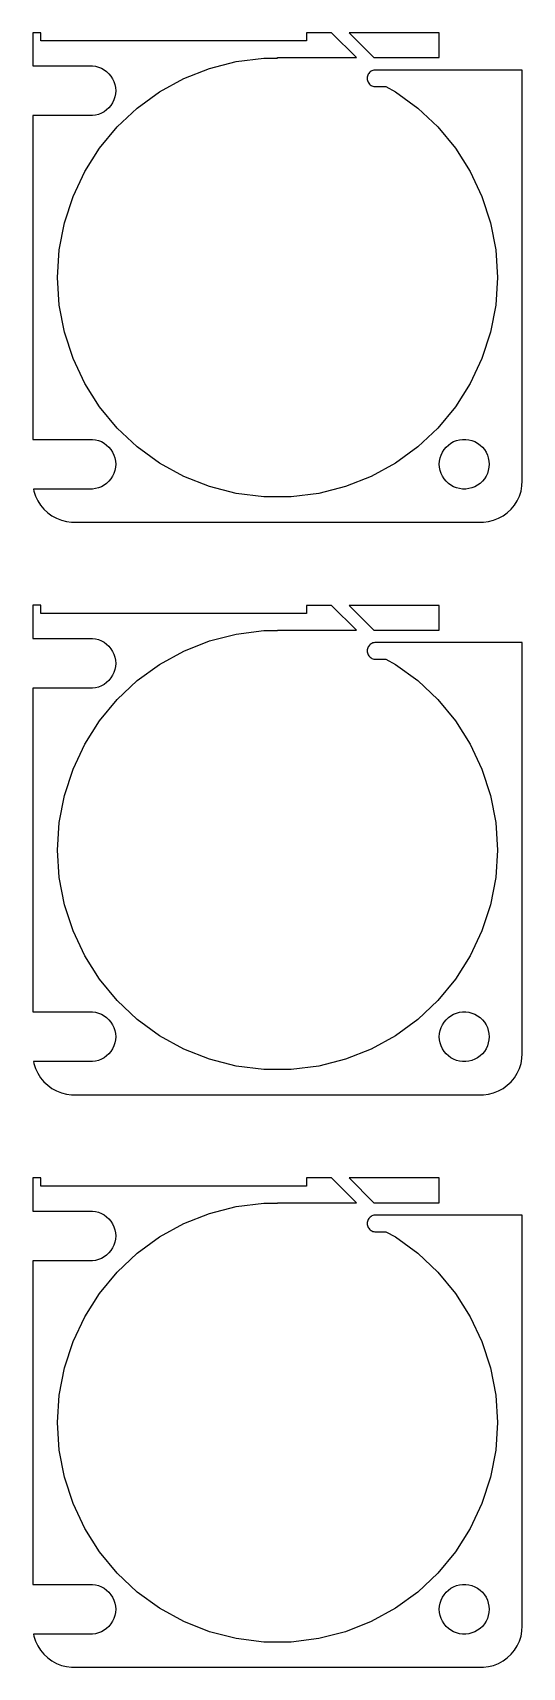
# Model space of a CAD drawing. Header units: metres. Extents: x -30 to 30, y 178 to 374.
import ezdxf

# ---------------------------------------------------------------- set-up
doc = ezdxf.new("R2010")
doc.units = ezdxf.units.M

msp = doc.modelspace()

# ---------------------------------------------------------------- linework, layer by layer
for p, q in [((-28.5, 374.5), (-29.5, 374.5)), ((-29.5, 374.5), (-29.5, 370.494)), ((-28.5, 373.5), (-28.5, 374.5)), ((6.50986, 374.49), (3.5, 374.49)), ((3.5, 374.49), (3.5, 373.5)), ((9.49998, 371.5), (6.50986, 374.49)), ((19.5, 374.49), (8.63118, 374.49)), ((8.63118, 374.49), (11.6213, 371.5)), ((19.5, 371.5), (19.5, 374.49)), ((3.5, 373.5), (-28.5, 373.5)), ((-29.5, 370.494), (-22.3116, 370.494)), ((-22.3116, 370.494), (-21.9379, 370.447)), ((-21.9379, 370.447), (-21.5729, 370.353)), ((-21.5729, 370.353), (-21.2227, 370.214)), ((-8.18895, 370.203), (-4.96559, 371.031)), ((-4.96559, 371.031), (-1.66394, 371.448)), ((-1.66394, 371.448), (0, 371.448)), ((0, 371.448), (0, 371.5)), ((0, 371.5), (9.49998, 371.5)), ((11.6213, 371.5), (19.5, 371.5)), ((-21.2227, 370.214), (-20.8925, 370.033)), ((-20.8925, 370.033), (-20.5877, 369.812)), ((-20.5877, 369.812), (-20.3131, 369.554)), ((-20.3131, 369.554), (-20.0729, 369.263)), ((-20.0729, 369.263), (-19.8711, 368.945)), ((-19.8711, 368.945), (-19.7107, 368.604)), ((-19.7107, 368.604), (-19.5942, 368.246)), ((-14.1994, 367.375), (-11.2831, 368.978)), ((-11.2831, 368.978), (-8.18895, 370.203)), ((10.8189, 369.125), (10.811, 369)), ((10.811, 369), (10.8189, 368.875)), ((10.8424, 369.249), (10.8189, 369.125)), ((10.8189, 368.875), (10.8424, 368.751)), ((10.8812, 369.368), (10.8424, 369.249)), ((10.8424, 368.751), (10.8812, 368.632)), ((10.9347, 369.482), (10.8812, 369.368)), ((10.8812, 368.632), (10.9347, 368.518)), ((11.002, 369.588), (10.9347, 369.482)), ((10.9347, 368.518), (11.002, 368.412)), ((11.082, 369.685), (11.002, 369.588)), ((11.002, 368.412), (11.082, 368.315)), ((11.1736, 369.771), (11.082, 369.685)), ((11.2752, 369.844), (11.1736, 369.771)), ((11.3852, 369.905), (11.2752, 369.844)), ((11.502, 369.951), (11.3852, 369.905)), ((11.6236, 369.982), (11.502, 369.951)), ((11.7482, 369.998), (11.6236, 369.982)), ((12.561, 369.998), (11.7482, 369.998)), ((29.4685, 370), (12.561, 370)), ((12.561, 370), (12.561, 369.998)), ((29.5, 369.5), (29.4685, 370)), ((29.5, 320.5), (29.5, 369.5)), ((-19.5942, 366.754), (-19.7107, 366.396)), ((-19.5942, 368.246), (-19.5237, 367.876)), ((-19.5237, 367.124), (-19.5942, 366.754)), ((-19.5237, 367.876), (-19.5, 367.5)), ((-19.5, 367.5), (-19.5237, 367.124)), ((-16.8917, 365.419), (-14.1994, 367.375)), ((11.082, 368.315), (11.1736, 368.229)), ((11.1736, 368.229), (11.2752, 368.156)), ((11.2752, 368.156), (11.3852, 368.095)), ((11.3852, 368.095), (11.502, 368.049)), ((11.502, 368.049), (11.6236, 368.018)), ((11.6236, 368.018), (11.7482, 368.002)), ((11.7482, 368.002), (13.0584, 368.002)), ((13.0584, 368.002), (14.1994, 367.375)), ((14.1994, 367.375), (16.8917, 365.419)), ((-22.3116, 364.506), (-29.5, 364.506)), ((-29.5, 364.506), (-29.5, 325.494)), ((-21.9379, 364.553), (-22.3116, 364.506)), ((-21.5729, 364.647), (-21.9379, 364.553)), ((-21.2227, 364.786), (-21.5729, 364.647)), ((-20.8925, 364.967), (-21.2227, 364.786)), ((-20.5877, 365.188), (-20.8925, 364.967)), ((-20.3131, 365.446), (-20.5877, 365.188)), ((-20.0729, 365.737), (-20.3131, 365.446)), ((-19.8711, 366.055), (-20.0729, 365.737)), ((-19.7107, 366.396), (-19.8711, 366.055)), ((-19.3177, 363.14), (-16.8917, 365.419)), ((16.8917, 365.419), (19.3177, 363.14)), ((-21.4389, 360.576), (-19.3177, 363.14)), ((19.3177, 363.14), (21.4389, 360.576)), ((-23.2221, 357.766), (-21.4389, 360.576)), ((21.4389, 360.576), (23.2221, 357.766)), ((-24.6391, 354.755), (-23.2221, 357.766)), ((23.2221, 357.766), (24.6391, 354.755)), ((-25.6674, 351.59), (-24.6391, 354.755)), ((24.6391, 354.755), (25.6674, 351.59)), ((-26.291, 348.321), (-25.6674, 351.59)), ((25.6674, 351.59), (26.291, 348.321)), ((-26.5, 345), (-26.291, 348.321)), ((26.291, 348.321), (26.5, 345)), ((-26.291, 341.679), (-26.5, 345)), ((26.5, 345), (26.291, 341.679)), ((-25.6674, 338.41), (-26.291, 341.679)), ((26.291, 341.679), (25.6674, 338.41)), ((-24.6391, 335.245), (-25.6674, 338.41)), ((25.6674, 338.41), (24.6391, 335.245)), ((-23.2221, 332.234), (-24.6391, 335.245)), ((24.6391, 335.245), (23.2221, 332.234)), ((-21.4389, 329.424), (-23.2221, 332.234)), ((23.2221, 332.234), (21.4389, 329.424)), ((-19.3177, 326.86), (-21.4389, 329.424)), ((21.4389, 329.424), (19.3177, 326.86)), ((-29.5, 325.494), (-22.3116, 325.494)), ((-22.3116, 325.494), (-21.9379, 325.447)), ((-21.9379, 325.447), (-21.5729, 325.353)), ((-21.5729, 325.353), (-21.2227, 325.214)), ((-21.2227, 325.214), (-20.8925, 325.033)), ((-16.8917, 324.581), (-19.3177, 326.86)), ((19.3177, 326.86), (16.8917, 324.581)), ((20.8925, 325.033), (21.2227, 325.214)), ((21.2227, 325.214), (21.5729, 325.353)), ((21.5729, 325.353), (21.9379, 325.447)), ((21.9379, 325.447), (22.3116, 325.494)), ((22.3116, 325.494), (22.6884, 325.494)), ((22.6884, 325.494), (23.0621, 325.447)), ((23.0621, 325.447), (23.427, 325.353)), ((23.427, 325.353), (23.7773, 325.214)), ((23.7773, 325.214), (24.1075, 325.033)), ((-20.8925, 325.033), (-20.5877, 324.812)), ((-20.5877, 324.812), (-20.3131, 324.554)), ((-20.3131, 324.554), (-20.0729, 324.263)), ((-20.0729, 324.263), (-19.8711, 323.945)), ((-19.8711, 323.945), (-19.7107, 323.604)), ((-19.7107, 323.604), (-19.5942, 323.246)), ((-19.5942, 323.246), (-19.5237, 322.876)), ((-14.1994, 322.625), (-16.8917, 324.581)), ((16.8917, 324.581), (14.1994, 322.625)), ((19.5237, 322.876), (19.5942, 323.246)), ((19.5942, 323.246), (19.7107, 323.604)), ((19.7107, 323.604), (19.8711, 323.945)), ((19.8711, 323.945), (20.0729, 324.263)), ((20.0729, 324.263), (20.3131, 324.554)), ((20.3131, 324.554), (20.5877, 324.812)), ((20.5877, 324.812), (20.8925, 325.033)), ((24.1075, 325.033), (24.4123, 324.812)), ((24.4123, 324.812), (24.6869, 324.554)), ((24.6869, 324.554), (24.927, 324.263)), ((24.927, 324.263), (25.1289, 323.945)), ((25.1289, 323.945), (25.2893, 323.604)), ((25.2893, 323.604), (25.4057, 323.246)), ((25.4057, 323.246), (25.4763, 322.876)), ((-19.7107, 321.396), (-19.8711, 321.055)), ((-19.5942, 321.754), (-19.7107, 321.396)), ((-19.5237, 322.124), (-19.5942, 321.754)), ((-19.5237, 322.876), (-19.5, 322.5)), ((-19.5, 322.5), (-19.5237, 322.124)), ((-11.2831, 321.022), (-14.1994, 322.625)), ((14.1994, 322.625), (11.2831, 321.022)), ((19.5, 322.5), (19.5237, 322.876)), ((19.5237, 322.124), (19.5, 322.5)), ((19.5942, 321.754), (19.5237, 322.124)), ((19.7107, 321.396), (19.5942, 321.754)), ((19.8711, 321.055), (19.7107, 321.396)), ((25.2893, 321.396), (25.1289, 321.055)), ((25.4057, 321.754), (25.2893, 321.396)), ((25.4763, 322.124), (25.4057, 321.754)), ((25.4763, 322.876), (25.5, 322.5)), ((25.5, 322.5), (25.4763, 322.124)), ((-22.3116, 319.506), (-29.3905, 319.506)), ((-29.3905, 319.506), (-29.3429, 319.257)), ((-29.3429, 319.257), (-29.1489, 318.659)), ((-21.9379, 319.553), (-22.3116, 319.506)), ((-21.5729, 319.647), (-21.9379, 319.553)), ((-21.2227, 319.786), (-21.5729, 319.647)), ((-20.8925, 319.967), (-21.2227, 319.786)), ((-20.5877, 320.188), (-20.8925, 319.967)), ((-20.3131, 320.446), (-20.5877, 320.188)), ((-20.0729, 320.737), (-20.3131, 320.446)), ((-19.8711, 321.055), (-20.0729, 320.737)), ((-8.18895, 319.797), (-11.2831, 321.022)), ((-4.96559, 318.969), (-8.18895, 319.797)), ((8.18895, 319.797), (4.96559, 318.969)), ((11.2831, 321.022), (8.18895, 319.797)), ((20.0729, 320.737), (19.8711, 321.055)), ((20.3131, 320.446), (20.0729, 320.737)), ((20.5877, 320.188), (20.3131, 320.446)), ((20.8925, 319.967), (20.5877, 320.188)), ((21.2227, 319.786), (20.8925, 319.967)), ((21.5729, 319.647), (21.2227, 319.786)), ((21.9379, 319.553), (21.5729, 319.647)), ((22.3116, 319.506), (21.9379, 319.553)), ((22.6884, 319.506), (22.3116, 319.506)), ((23.0621, 319.553), (22.6884, 319.506)), ((23.427, 319.647), (23.0621, 319.553)), ((23.7773, 319.786), (23.427, 319.647)), ((24.1075, 319.967), (23.7773, 319.786)), ((24.4123, 320.188), (24.1075, 319.967)), ((24.6869, 320.446), (24.4123, 320.188)), ((24.927, 320.737), (24.6869, 320.446)), ((25.1289, 321.055), (24.927, 320.737)), ((29.1489, 318.659), (29.3429, 319.257)), ((29.3429, 319.257), (29.4606, 319.873)), ((29.4606, 319.873), (29.5, 320.5)), ((-29.1489, 318.659), (-28.8815, 318.091)), ((-28.8815, 318.091), (-28.5451, 317.561)), ((-28.5451, 317.561), (-28.1448, 317.077)), ((-1.66394, 318.552), (-4.96559, 318.969)), ((1.66394, 318.552), (-1.66394, 318.552)), ((4.96559, 318.969), (1.66394, 318.552)), ((28.1448, 317.077), (28.5451, 317.561)), ((28.5451, 317.561), (28.8815, 318.091)), ((28.8815, 318.091), (29.1489, 318.659)), ((-28.1448, 317.077), (-27.6871, 316.647)), ((-27.6871, 316.647), (-27.1791, 316.278)), ((-27.1791, 316.278), (-26.6289, 315.976)), ((-26.6289, 315.976), (-26.0451, 315.745)), ((-26.0451, 315.745), (-25.4369, 315.589)), ((-25.4369, 315.589), (-24.8139, 315.51)), ((-24.8139, 315.51), (24.8139, 315.51)), ((24.8139, 315.51), (25.4369, 315.589)), ((25.4369, 315.589), (26.0451, 315.745)), ((26.0451, 315.745), (26.6289, 315.976)), ((26.6289, 315.976), (27.1791, 316.278)), ((27.1791, 316.278), (27.6871, 316.647)), ((27.6871, 316.647), (28.1448, 317.077)), ((-28.5, 305.5), (-29.5, 305.5)), ((-29.5, 305.5), (-29.5, 301.494)), ((-28.5, 304.5), (-28.5, 305.5)), ((6.50986, 305.49), (3.5, 305.49)), ((3.5, 305.49), (3.5, 304.5)), ((9.49998, 302.5), (6.50986, 305.49)), ((19.5, 305.49), (8.63118, 305.49)), ((8.63118, 305.49), (11.6213, 302.5)), ((19.5, 302.5), (19.5, 305.49)), ((3.5, 304.5), (-28.5, 304.5)), ((-29.5, 301.494), (-22.3116, 301.494)), ((-22.3116, 301.494), (-21.9379, 301.447)), ((-21.9379, 301.447), (-21.5729, 301.353)), ((-8.18895, 301.203), (-4.96559, 302.031)), ((-4.96559, 302.031), (-1.66394, 302.448)), ((-1.66394, 302.448), (0, 302.448)), ((0, 302.448), (0, 302.5)), ((0, 302.5), (9.49998, 302.5)), ((11.6213, 302.5), (19.5, 302.5)), ((-21.5729, 301.353), (-21.2227, 301.214)), ((-21.2227, 301.214), (-20.8925, 301.033)), ((-20.8925, 301.033), (-20.5877, 300.812)), ((-20.5877, 300.812), (-20.3131, 300.554)), ((-20.3131, 300.554), (-20.0729, 300.263)), ((-20.0729, 300.263), (-19.8711, 299.945)), ((-19.8711, 299.945), (-19.7107, 299.604)), ((-19.7107, 299.604), (-19.5942, 299.246)), ((-14.1994, 298.375), (-11.2831, 299.978)), ((-11.2831, 299.978), (-8.18895, 301.203)), ((10.8189, 300.125), (10.811, 300)), ((10.811, 300), (10.8189, 299.875)), ((10.8424, 300.249), (10.8189, 300.125)), ((10.8189, 299.875), (10.8424, 299.751)), ((10.8812, 300.368), (10.8424, 300.249)), ((10.8424, 299.751), (10.8812, 299.632)), ((10.9347, 300.482), (10.8812, 300.368)), ((10.8812, 299.632), (10.9347, 299.518)), ((11.002, 300.588), (10.9347, 300.482)), ((10.9347, 299.518), (11.002, 299.412)), ((11.082, 300.685), (11.002, 300.588)), ((11.1736, 300.771), (11.082, 300.685)), ((11.2752, 300.844), (11.1736, 300.771)), ((11.3852, 300.905), (11.2752, 300.844)), ((11.502, 300.951), (11.3852, 300.905)), ((11.6236, 300.982), (11.502, 300.951)), ((11.7482, 300.998), (11.6236, 300.982)), ((12.561, 300.998), (11.7482, 300.998)), ((29.4685, 301), (12.561, 301)), ((12.561, 301), (12.561, 300.998)), ((29.5, 300.5), (29.4685, 301)), ((29.5, 251.5), (29.5, 300.5)), ((-19.5942, 297.754), (-19.7107, 297.396)), ((-19.5942, 299.246), (-19.5237, 298.876)), ((-19.5237, 298.124), (-19.5942, 297.754)), ((-19.5237, 298.876), (-19.5, 298.5)), ((-19.5, 298.5), (-19.5237, 298.124)), ((-16.8917, 296.419), (-14.1994, 298.375)), ((11.002, 299.412), (11.082, 299.315)), ((11.082, 299.315), (11.1736, 299.229)), ((11.1736, 299.229), (11.2752, 299.156)), ((11.2752, 299.156), (11.3852, 299.095)), ((11.3852, 299.095), (11.502, 299.049)), ((11.502, 299.049), (11.6236, 299.018)), ((11.6236, 299.018), (11.7482, 299.002)), ((11.7482, 299.002), (13.0584, 299.002)), ((13.0584, 299.002), (14.1994, 298.375)), ((14.1994, 298.375), (16.8917, 296.419)), ((-22.3116, 295.506), (-29.5, 295.506)), ((-29.5, 295.506), (-29.5, 256.494)), ((-21.9379, 295.553), (-22.3116, 295.506)), ((-21.5729, 295.647), (-21.9379, 295.553)), ((-21.2227, 295.786), (-21.5729, 295.647)), ((-20.8925, 295.967), (-21.2227, 295.786)), ((-20.5877, 296.188), (-20.8925, 295.967)), ((-20.3131, 296.446), (-20.5877, 296.188)), ((-20.0729, 296.737), (-20.3131, 296.446)), ((-19.8711, 297.055), (-20.0729, 296.737)), ((-19.7107, 297.396), (-19.8711, 297.055)), ((-19.3177, 294.14), (-16.8917, 296.419)), ((16.8917, 296.419), (19.3177, 294.14)), ((-21.4389, 291.576), (-19.3177, 294.14)), ((19.3177, 294.14), (21.4389, 291.576)), ((-23.2221, 288.766), (-21.4389, 291.576)), ((21.4389, 291.576), (23.2221, 288.766)), ((-24.6391, 285.755), (-23.2221, 288.766)), ((23.2221, 288.766), (24.6391, 285.755)), ((-25.6674, 282.59), (-24.6391, 285.755)), ((24.6391, 285.755), (25.6674, 282.59)), ((-26.291, 279.321), (-25.6674, 282.59)), ((25.6674, 282.59), (26.291, 279.321)), ((-26.5, 276), (-26.291, 279.321)), ((26.291, 279.321), (26.5, 276)), ((-26.291, 272.679), (-26.5, 276)), ((26.5, 276), (26.291, 272.679)), ((-25.6674, 269.41), (-26.291, 272.679)), ((26.291, 272.679), (25.6674, 269.41)), ((-24.6391, 266.245), (-25.6674, 269.41)), ((25.6674, 269.41), (24.6391, 266.245)), ((-23.2221, 263.234), (-24.6391, 266.245)), ((24.6391, 266.245), (23.2221, 263.234)), ((-21.4389, 260.424), (-23.2221, 263.234)), ((23.2221, 263.234), (21.4389, 260.424)), ((-19.3177, 257.86), (-21.4389, 260.424)), ((21.4389, 260.424), (19.3177, 257.86)), ((-29.5, 256.494), (-22.3116, 256.494)), ((-22.3116, 256.494), (-21.9379, 256.447)), ((-21.9379, 256.447), (-21.5729, 256.353)), ((-21.5729, 256.353), (-21.2227, 256.214)), ((-21.2227, 256.214), (-20.8925, 256.033)), ((-16.8917, 255.581), (-19.3177, 257.86)), ((19.3177, 257.86), (16.8917, 255.581)), ((20.8925, 256.033), (21.2227, 256.214)), ((21.2227, 256.214), (21.5729, 256.353)), ((21.5729, 256.353), (21.9379, 256.447)), ((21.9379, 256.447), (22.3116, 256.494)), ((22.3116, 256.494), (22.6884, 256.494)), ((22.6884, 256.494), (23.0621, 256.447)), ((23.0621, 256.447), (23.427, 256.353)), ((23.427, 256.353), (23.7773, 256.214)), ((23.7773, 256.214), (24.1075, 256.033)), ((-20.8925, 256.033), (-20.5877, 255.812)), ((-20.5877, 255.812), (-20.3131, 255.554)), ((-20.3131, 255.554), (-20.0729, 255.263)), ((-20.0729, 255.263), (-19.8711, 254.945)), ((-19.8711, 254.945), (-19.7107, 254.604)), ((-19.7107, 254.604), (-19.5942, 254.246)), ((-19.5942, 254.246), (-19.5237, 253.876)), ((-14.1994, 253.625), (-16.8917, 255.581)), ((16.8917, 255.581), (14.1994, 253.625)), ((19.5237, 253.876), (19.5942, 254.246)), ((19.5942, 254.246), (19.7107, 254.604)), ((19.7107, 254.604), (19.8711, 254.945)), ((19.8711, 254.945), (20.0729, 255.263)), ((20.0729, 255.263), (20.3131, 255.554)), ((20.3131, 255.554), (20.5877, 255.812)), ((20.5877, 255.812), (20.8925, 256.033)), ((24.1075, 256.033), (24.4123, 255.812)), ((24.4123, 255.812), (24.6869, 255.554)), ((24.6869, 255.554), (24.927, 255.263)), ((24.927, 255.263), (25.1289, 254.945)), ((25.1289, 254.945), (25.2893, 254.604)), ((25.2893, 254.604), (25.4057, 254.246)), ((25.4057, 254.246), (25.4763, 253.876)), ((-19.7107, 252.396), (-19.8711, 252.055)), ((-19.5942, 252.754), (-19.7107, 252.396)), ((-19.5237, 253.124), (-19.5942, 252.754)), ((-19.5237, 253.876), (-19.5, 253.5)), ((-19.5, 253.5), (-19.5237, 253.124)), ((-11.2831, 252.022), (-14.1994, 253.625)), ((14.1994, 253.625), (11.2831, 252.022)), ((19.5, 253.5), (19.5237, 253.876)), ((19.5237, 253.124), (19.5, 253.5)), ((19.5942, 252.754), (19.5237, 253.124)), ((19.7107, 252.396), (19.5942, 252.754)), ((19.8711, 252.055), (19.7107, 252.396)), ((25.2893, 252.396), (25.1289, 252.055)), ((25.4057, 252.754), (25.2893, 252.396)), ((25.4763, 253.124), (25.4057, 252.754)), ((25.4763, 253.876), (25.5, 253.5)), ((25.5, 253.5), (25.4763, 253.124)), ((-22.3116, 250.506), (-29.3905, 250.506)), ((-29.3905, 250.506), (-29.3429, 250.257)), ((-29.3429, 250.257), (-29.1489, 249.659)), ((-21.9379, 250.553), (-22.3116, 250.506)), ((-21.5729, 250.647), (-21.9379, 250.553)), ((-21.2227, 250.786), (-21.5729, 250.647)), ((-20.8925, 250.967), (-21.2227, 250.786)), ((-20.5877, 251.188), (-20.8925, 250.967)), ((-20.3131, 251.446), (-20.5877, 251.188)), ((-20.0729, 251.737), (-20.3131, 251.446)), ((-19.8711, 252.055), (-20.0729, 251.737)), ((-8.18895, 250.797), (-11.2831, 252.022)), ((-4.96559, 249.969), (-8.18895, 250.797)), ((8.18895, 250.797), (4.96559, 249.969)), ((11.2831, 252.022), (8.18895, 250.797)), ((20.0729, 251.737), (19.8711, 252.055)), ((20.3131, 251.446), (20.0729, 251.737)), ((20.5877, 251.188), (20.3131, 251.446)), ((20.8925, 250.967), (20.5877, 251.188)), ((21.2227, 250.786), (20.8925, 250.967)), ((21.5729, 250.647), (21.2227, 250.786)), ((21.9379, 250.553), (21.5729, 250.647)), ((22.3116, 250.506), (21.9379, 250.553)), ((22.6884, 250.506), (22.3116, 250.506)), ((23.0621, 250.553), (22.6884, 250.506)), ((23.427, 250.647), (23.0621, 250.553)), ((23.7773, 250.786), (23.427, 250.647)), ((24.1075, 250.967), (23.7773, 250.786)), ((24.4123, 251.188), (24.1075, 250.967)), ((24.6869, 251.446), (24.4123, 251.188)), ((24.927, 251.737), (24.6869, 251.446)), ((25.1289, 252.055), (24.927, 251.737)), ((29.1489, 249.659), (29.3429, 250.257)), ((29.3429, 250.257), (29.4606, 250.873)), ((29.4606, 250.873), (29.5, 251.5)), ((-29.1489, 249.659), (-28.8815, 249.091)), ((-28.8815, 249.091), (-28.5451, 248.561)), ((-28.5451, 248.561), (-28.1448, 248.077)), ((-1.66394, 249.552), (-4.96559, 249.969)), ((1.66394, 249.552), (-1.66394, 249.552)), ((4.96559, 249.969), (1.66394, 249.552)), ((28.1448, 248.077), (28.5451, 248.561)), ((28.5451, 248.561), (28.8815, 249.091)), ((28.8815, 249.091), (29.1489, 249.659)), ((-28.1448, 248.077), (-27.6871, 247.647)), ((-27.6871, 247.647), (-27.1791, 247.278)), ((-27.1791, 247.278), (-26.6289, 246.976)), ((-26.6289, 246.976), (-26.0451, 246.745)), ((-26.0451, 246.745), (-25.4369, 246.589)), ((-25.4369, 246.589), (-24.8139, 246.51)), ((-24.8139, 246.51), (24.8139, 246.51)), ((24.8139, 246.51), (25.4369, 246.589)), ((25.4369, 246.589), (26.0451, 246.745)), ((26.0451, 246.745), (26.6289, 246.976)), ((26.6289, 246.976), (27.1791, 247.278)), ((27.1791, 247.278), (27.6871, 247.647)), ((27.6871, 247.647), (28.1448, 248.077)), ((-28.5, 236.5), (-29.5, 236.5)), ((-29.5, 236.5), (-29.5, 232.494)), ((-28.5, 235.5), (-28.5, 236.5)), ((6.50986, 236.49), (3.5, 236.49)), ((3.5, 236.49), (3.5, 235.5)), ((9.49998, 233.5), (6.50986, 236.49)), ((19.5, 236.49), (8.63118, 236.49)), ((8.63118, 236.49), (11.6213, 233.5)), ((19.5, 233.5), (19.5, 236.49)), ((3.5, 235.5), (-28.5, 235.5)), ((-29.5, 232.494), (-22.3116, 232.494)), ((-22.3116, 232.494), (-21.9379, 232.447)), ((-8.18895, 232.203), (-4.96559, 233.031)), ((-4.96559, 233.031), (-1.66394, 233.448)), ((-1.66394, 233.448), (0, 233.448)), ((0, 233.448), (0, 233.5)), ((0, 233.5), (9.49998, 233.5)), ((11.6213, 233.5), (19.5, 233.5)), ((-21.9379, 232.447), (-21.5729, 232.353)), ((-21.5729, 232.353), (-21.2227, 232.214)), ((-21.2227, 232.214), (-20.8925, 232.033)), ((-20.8925, 232.033), (-20.5877, 231.812)), ((-20.5877, 231.812), (-20.3131, 231.554)), ((-20.3131, 231.554), (-20.0729, 231.263)), ((-20.0729, 231.263), (-19.8711, 230.945)), ((-19.8711, 230.945), (-19.7107, 230.604)), ((-19.7107, 230.604), (-19.5942, 230.246)), ((-14.1994, 229.375), (-11.2831, 230.978)), ((-11.2831, 230.978), (-8.18895, 232.203)), ((10.8189, 231.125), (10.811, 231)), ((10.811, 231), (10.8189, 230.875)), ((10.8424, 231.249), (10.8189, 231.125)), ((10.8189, 230.875), (10.8424, 230.751)), ((10.8812, 231.368), (10.8424, 231.249)), ((10.8424, 230.751), (10.8812, 230.632)), ((10.9347, 231.482), (10.8812, 231.368)), ((10.8812, 230.632), (10.9347, 230.518)), ((11.002, 231.588), (10.9347, 231.482)), ((10.9347, 230.518), (11.002, 230.412)), ((11.082, 231.685), (11.002, 231.588)), ((11.1736, 231.771), (11.082, 231.685)), ((11.2752, 231.844), (11.1736, 231.771)), ((11.3852, 231.905), (11.2752, 231.844)), ((11.502, 231.951), (11.3852, 231.905)), ((11.6236, 231.982), (11.502, 231.951)), ((11.7482, 231.998), (11.6236, 231.982)), ((12.561, 231.998), (11.7482, 231.998)), ((29.4685, 232), (12.561, 232)), ((12.561, 232), (12.561, 231.998)), ((29.5, 231.5), (29.4685, 232)), ((29.5, 182.5), (29.5, 231.5)), ((-19.5942, 228.754), (-19.7107, 228.396)), ((-19.5942, 230.246), (-19.5237, 229.876)), ((-19.5237, 229.124), (-19.5942, 228.754)), ((-19.5237, 229.876), (-19.5, 229.5)), ((-19.5, 229.5), (-19.5237, 229.124)), ((-16.8917, 227.419), (-14.1994, 229.375)), ((11.002, 230.412), (11.082, 230.315)), ((11.082, 230.315), (11.1736, 230.229)), ((11.1736, 230.229), (11.2752, 230.156)), ((11.2752, 230.156), (11.3852, 230.095)), ((11.3852, 230.095), (11.502, 230.049)), ((11.502, 230.049), (11.6236, 230.018)), ((11.6236, 230.018), (11.7482, 230.002)), ((11.7482, 230.002), (13.0584, 230.002)), ((13.0584, 230.002), (14.1994, 229.375)), ((14.1994, 229.375), (16.8917, 227.419)), ((-21.9379, 226.553), (-22.3116, 226.506)), ((-21.5729, 226.647), (-21.9379, 226.553)), ((-21.2227, 226.786), (-21.5729, 226.647)), ((-20.8925, 226.967), (-21.2227, 226.786)), ((-20.5877, 227.188), (-20.8925, 226.967)), ((-20.3131, 227.446), (-20.5877, 227.188)), ((-20.0729, 227.737), (-20.3131, 227.446)), ((-19.8711, 228.055), (-20.0729, 227.737)), ((-19.7107, 228.396), (-19.8711, 228.055)), ((-19.3177, 225.14), (-16.8917, 227.419)), ((16.8917, 227.419), (19.3177, 225.14)), ((-22.3116, 226.506), (-29.5, 226.506)), ((-29.5, 226.506), (-29.5, 187.494)), ((-21.4389, 222.576), (-19.3177, 225.14)), ((19.3177, 225.14), (21.4389, 222.576)), ((-23.2221, 219.766), (-21.4389, 222.576)), ((21.4389, 222.576), (23.2221, 219.766)), ((-24.6391, 216.755), (-23.2221, 219.766)), ((23.2221, 219.766), (24.6391, 216.755)), ((-25.6674, 213.59), (-24.6391, 216.755)), ((24.6391, 216.755), (25.6674, 213.59)), ((-26.291, 210.321), (-25.6674, 213.59)), ((25.6674, 213.59), (26.291, 210.321)), ((-26.5, 207), (-26.291, 210.321)), ((26.291, 210.321), (26.5, 207)), ((-26.291, 203.679), (-26.5, 207)), ((26.5, 207), (26.291, 203.679)), ((-25.6674, 200.41), (-26.291, 203.679)), ((26.291, 203.679), (25.6674, 200.41)), ((-24.6391, 197.245), (-25.6674, 200.41)), ((25.6674, 200.41), (24.6391, 197.245)), ((-23.2221, 194.234), (-24.6391, 197.245)), ((24.6391, 197.245), (23.2221, 194.234)), ((-21.4389, 191.424), (-23.2221, 194.234)), ((23.2221, 194.234), (21.4389, 191.424)), ((-19.3177, 188.86), (-21.4389, 191.424)), ((21.4389, 191.424), (19.3177, 188.86)), ((-29.5, 187.494), (-22.3116, 187.494)), ((-22.3116, 187.494), (-21.9379, 187.447)), ((-21.9379, 187.447), (-21.5729, 187.353)), ((-21.5729, 187.353), (-21.2227, 187.214)), ((-21.2227, 187.214), (-20.8925, 187.033)), ((-16.8917, 186.581), (-19.3177, 188.86)), ((19.3177, 188.86), (16.8917, 186.581)), ((20.8925, 187.033), (21.2227, 187.214)), ((21.2227, 187.214), (21.5729, 187.353)), ((21.5729, 187.353), (21.9379, 187.447)), ((21.9379, 187.447), (22.3116, 187.494)), ((22.3116, 187.494), (22.6884, 187.494)), ((22.6884, 187.494), (23.0621, 187.447)), ((23.0621, 187.447), (23.427, 187.353)), ((23.427, 187.353), (23.7773, 187.214)), ((23.7773, 187.214), (24.1075, 187.033)), ((-20.8925, 187.033), (-20.5877, 186.812)), ((-20.5877, 186.812), (-20.3131, 186.554)), ((-20.3131, 186.554), (-20.0729, 186.263)), ((-20.0729, 186.263), (-19.8711, 185.945)), ((-19.8711, 185.945), (-19.7107, 185.604)), ((-19.7107, 185.604), (-19.5942, 185.246)), ((-19.5942, 185.246), (-19.5237, 184.876)), ((-14.1994, 184.625), (-16.8917, 186.581)), ((16.8917, 186.581), (14.1994, 184.625)), ((19.5237, 184.876), (19.5942, 185.246)), ((19.5942, 185.246), (19.7107, 185.604)), ((19.7107, 185.604), (19.8711, 185.945)), ((19.8711, 185.945), (20.0729, 186.263)), ((20.0729, 186.263), (20.3131, 186.554)), ((20.3131, 186.554), (20.5877, 186.812)), ((20.5877, 186.812), (20.8925, 187.033)), ((24.1075, 187.033), (24.4123, 186.812)), ((24.4123, 186.812), (24.6869, 186.554)), ((24.6869, 186.554), (24.927, 186.263)), ((24.927, 186.263), (25.1289, 185.945)), ((25.1289, 185.945), (25.2893, 185.604)), ((25.2893, 185.604), (25.4057, 185.246)), ((25.4057, 185.246), (25.4763, 184.876)), ((-19.7107, 183.396), (-19.8711, 183.055)), ((-19.5942, 183.754), (-19.7107, 183.396)), ((-19.5237, 184.124), (-19.5942, 183.754)), ((-19.5237, 184.876), (-19.5, 184.5)), ((-19.5, 184.5), (-19.5237, 184.124)), ((-11.2831, 183.022), (-14.1994, 184.625)), ((14.1994, 184.625), (11.2831, 183.022)), ((19.5, 184.5), (19.5237, 184.876)), ((19.5237, 184.124), (19.5, 184.5)), ((19.5942, 183.754), (19.5237, 184.124)), ((19.7107, 183.396), (19.5942, 183.754)), ((19.8711, 183.055), (19.7107, 183.396)), ((25.2893, 183.396), (25.1289, 183.055)), ((25.4057, 183.754), (25.2893, 183.396)), ((25.4763, 184.124), (25.4057, 183.754)), ((25.4763, 184.876), (25.5, 184.5)), ((25.5, 184.5), (25.4763, 184.124)), ((-22.3116, 181.506), (-29.3905, 181.506)), ((-29.3905, 181.506), (-29.3429, 181.257)), ((-29.3429, 181.257), (-29.1489, 180.659)), ((-21.9379, 181.553), (-22.3116, 181.506)), ((-21.5729, 181.647), (-21.9379, 181.553)), ((-21.2227, 181.786), (-21.5729, 181.647)), ((-20.8925, 181.967), (-21.2227, 181.786)), ((-20.5877, 182.188), (-20.8925, 181.967)), ((-20.3131, 182.446), (-20.5877, 182.188)), ((-20.0729, 182.737), (-20.3131, 182.446)), ((-19.8711, 183.055), (-20.0729, 182.737)), ((-8.18895, 181.797), (-11.2831, 183.022)), ((-4.96559, 180.969), (-8.18895, 181.797)), ((8.18895, 181.797), (4.96559, 180.969)), ((11.2831, 183.022), (8.18895, 181.797)), ((20.0729, 182.737), (19.8711, 183.055)), ((20.3131, 182.446), (20.0729, 182.737)), ((20.5877, 182.188), (20.3131, 182.446)), ((20.8925, 181.967), (20.5877, 182.188)), ((21.2227, 181.786), (20.8925, 181.967)), ((21.5729, 181.647), (21.2227, 181.786)), ((21.9379, 181.553), (21.5729, 181.647)), ((22.3116, 181.506), (21.9379, 181.553)), ((22.6884, 181.506), (22.3116, 181.506)), ((23.0621, 181.553), (22.6884, 181.506)), ((23.427, 181.647), (23.0621, 181.553)), ((23.7773, 181.786), (23.427, 181.647)), ((24.1075, 181.967), (23.7773, 181.786)), ((24.4123, 182.188), (24.1075, 181.967)), ((24.6869, 182.446), (24.4123, 182.188)), ((24.927, 182.737), (24.6869, 182.446)), ((25.1289, 183.055), (24.927, 182.737)), ((29.1489, 180.659), (29.3429, 181.257)), ((29.3429, 181.257), (29.4606, 181.873)), ((29.4606, 181.873), (29.5, 182.5)), ((-29.1489, 180.659), (-28.8815, 180.091)), ((-28.8815, 180.091), (-28.5451, 179.561)), ((-28.5451, 179.561), (-28.1448, 179.077)), ((-1.66394, 180.552), (-4.96559, 180.969)), ((1.66394, 180.552), (-1.66394, 180.552)), ((4.96559, 180.969), (1.66394, 180.552)), ((28.1448, 179.077), (28.5451, 179.561)), ((28.5451, 179.561), (28.8815, 180.091)), ((28.8815, 180.091), (29.1489, 180.659)), ((-28.1448, 179.077), (-27.6871, 178.647)), ((-27.6871, 178.647), (-27.1791, 178.278)), ((-27.1791, 178.278), (-26.6289, 177.976)), ((-26.6289, 177.976), (-26.0451, 177.745)), ((-26.0451, 177.745), (-25.4369, 177.589)), ((-25.4369, 177.589), (-24.8139, 177.51)), ((-24.8139, 177.51), (24.8139, 177.51)), ((24.8139, 177.51), (25.4369, 177.589)), ((25.4369, 177.589), (26.0451, 177.745)), ((26.0451, 177.745), (26.6289, 177.976)), ((26.6289, 177.976), (27.1791, 178.278)), ((27.1791, 178.278), (27.6871, 178.647)), ((27.6871, 178.647), (28.1448, 179.077))]:
    msp.add_line(p, q)

doc.saveas('drawing.dxf')
